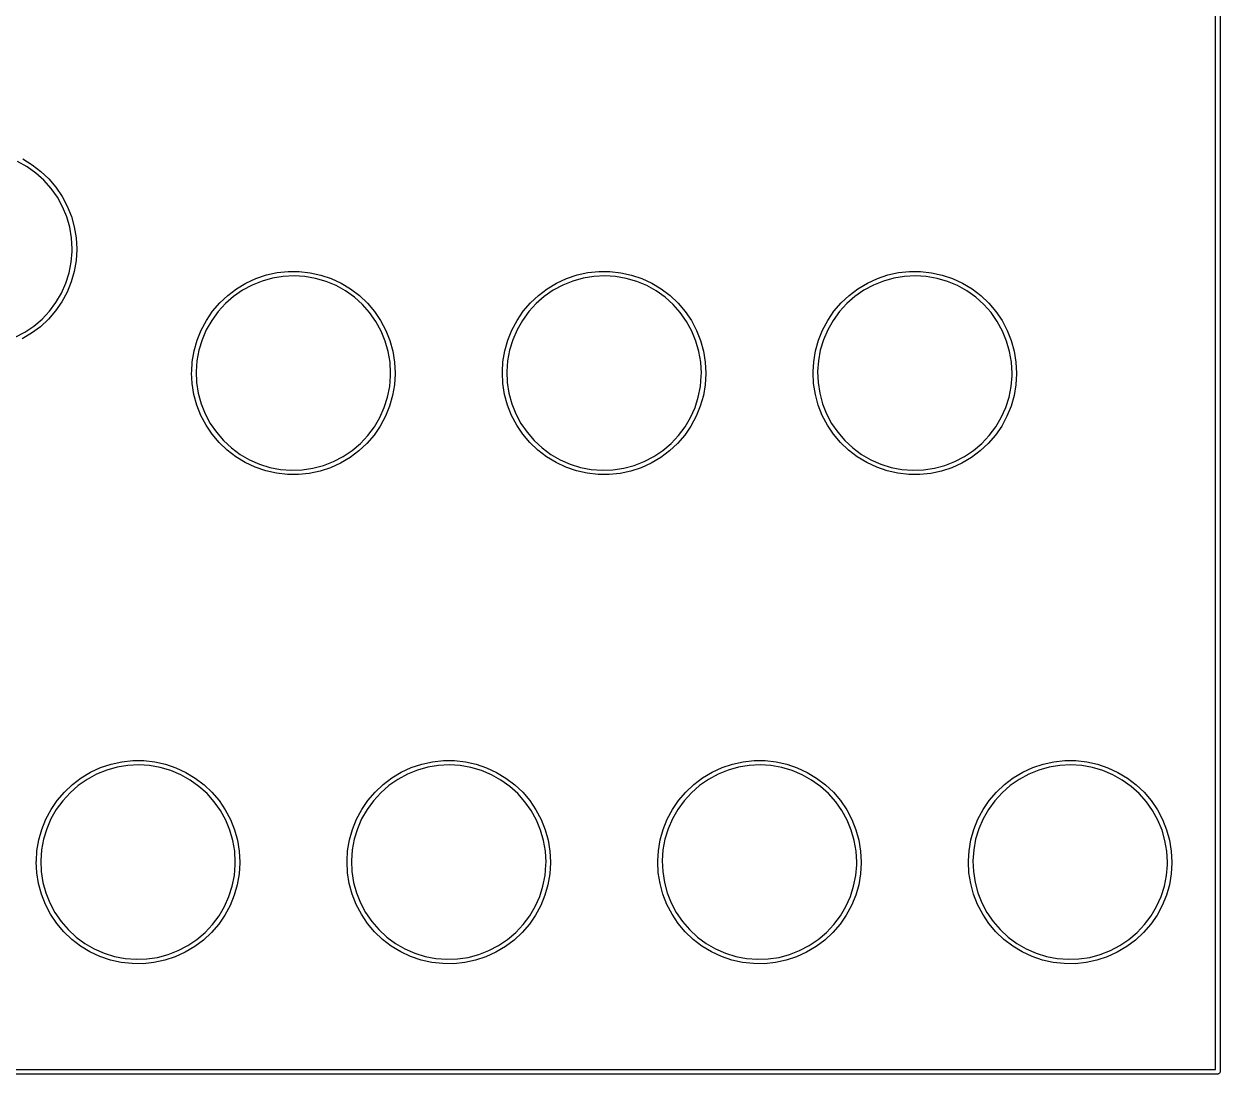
# Model space of a CAD drawing. Extents: x 0 to 80, y -100 to 0.
# Drawn here: x 41.58 to 80.08, y -100.08 to -66.26 of the extents above; entities that cross this region are included whole.
import ezdxf

# ---------------------------------------------------------------- set-up
doc = ezdxf.new("R2010")
doc.units = 0
doc.layers.add('BLACK', color=7, linetype='CONTINUOUS')

msp = doc.modelspace()

# ---------------------------------------------------------------- linework, layer by layer
at = {"layer": 'BLACK', "linetype": 'CONTINUOUS'}
for p, q in [((80.075, 0), (80.075, -100)), ((79.925, -99.925), (79.925, -0.075)), ((41.6771, -70.8573), (41.3721, -70.6868)), ((41.5375, -70.6083), (41.8408, -70.7913)), ((41.8408, -70.7913), (42.1226, -71.006)), ((41.9612, -71.0607), (41.6771, -70.8573)), ((42.2209, -71.2945), (41.9612, -71.0607)), ((42.1226, -71.006), (42.3795, -71.2498)), ((42.4529, -71.5559), (42.2209, -71.2945)), ((42.3795, -71.2498), (42.6086, -71.5199)), ((42.6543, -71.8414), (42.4529, -71.5559)), ((42.6086, -71.5199), (42.8072, -71.8132)), ((42.8227, -72.1476), (42.6543, -71.8414)), ((42.8072, -71.8132), (42.973, -72.1263)), ((42.9558, -72.4707), (42.8227, -72.1476)), ((42.973, -72.1263), (43.1039, -72.4554)), ((43.0521, -72.8066), (42.9558, -72.4707)), ((43.1039, -72.4554), (43.1986, -72.7967)), ((43.1104, -73.1511), (43.0521, -72.8066)), ((43.1986, -72.7967), (43.2558, -73.1463)), ((43.2558, -73.1463), (43.275, -73.5)), ((43.1299, -73.5), (43.1104, -73.1511)), ((43.1287, -73.5874), (43.1299, -73.5)), ((43.2749, -73.5229), (43.2533, -73.8764)), ((43.275, -73.5), (43.2749, -73.5229)), ((43.0995, -73.9356), (43.1287, -73.5874)), ((43.2533, -73.8764), (43.1936, -74.2256)), ((42.9259, -74.6115), (43.0316, -74.2784)), ((43.0316, -74.2784), (43.0995, -73.9356)), ((43.1936, -74.2256), (43.0966, -74.5662)), ((49.3803, -74.3426), (49.7264, -74.2671)), ((49.7264, -74.2671), (50.0786, -74.2295)), ((50.0786, -74.2295), (50.4328, -74.2301)), ((50.4328, -74.2301), (50.7849, -74.269)), ((50.7849, -74.269), (51.1307, -74.3456)), ((59.3803, -74.3426), (59.7264, -74.2671)), ((59.7264, -74.2671), (60.0786, -74.2295)), ((60.0786, -74.2295), (60.4328, -74.2301)), ((60.4328, -74.2301), (60.7849, -74.269)), ((60.7849, -74.269), (61.1307, -74.3456)), ((69.3803, -74.3426), (69.7264, -74.2671)), ((69.7264, -74.2671), (70.0786, -74.2295)), ((70.0786, -74.2295), (70.4328, -74.2301)), ((70.4328, -74.2301), (70.7849, -74.269)), ((70.7849, -74.269), (71.1307, -74.3456)), ((42.7838, -74.9307), (42.9259, -74.6115)), ((43.0966, -74.5662), (42.9633, -74.8944)), ((48.4186, -74.7849), (48.7226, -74.603)), ((48.9173, -74.668), (48.61, -74.8342)), ((48.7226, -74.603), (49.0444, -74.455)), ((49.2413, -74.5371), (48.9173, -74.668)), ((49.0444, -74.455), (49.3803, -74.3426)), ((49.5779, -74.4431), (49.2413, -74.5371)), ((49.9228, -74.3872), (49.5779, -74.4431)), ((50.2719, -74.3702), (49.9228, -74.3872)), ((50.6206, -74.3921), (50.2719, -74.3702)), ((50.9647, -74.4528), (50.6206, -74.3921)), ((51.2999, -74.5514), (50.9647, -74.4528)), ((51.1307, -74.3456), (51.4662, -74.4592)), ((51.6221, -74.6868), (51.2999, -74.5514)), ((51.4662, -74.4592), (51.7875, -74.6083)), ((51.9271, -74.8573), (51.6221, -74.6868)), ((51.7875, -74.6083), (52.0908, -74.7913)), ((58.4186, -74.7849), (58.7226, -74.603)), ((58.9173, -74.668), (58.61, -74.8342)), ((58.7226, -74.603), (59.0444, -74.455)), ((59.2413, -74.5371), (58.9173, -74.668)), ((59.0444, -74.455), (59.3803, -74.3426)), ((59.5779, -74.4431), (59.2413, -74.5371)), ((59.9228, -74.3872), (59.5779, -74.4431)), ((60.2719, -74.3702), (59.9228, -74.3872)), ((60.6206, -74.3921), (60.2719, -74.3702)), ((60.9647, -74.4528), (60.6206, -74.3921)), ((61.2999, -74.5514), (60.9647, -74.4528)), ((61.1307, -74.3456), (61.4662, -74.4592)), ((61.6221, -74.6868), (61.2999, -74.5514)), ((61.4662, -74.4592), (61.7875, -74.6083)), ((61.9271, -74.8573), (61.6221, -74.6868)), ((61.7875, -74.6083), (62.0908, -74.7913)), ((68.4186, -74.7849), (68.7226, -74.603)), ((68.9173, -74.668), (68.61, -74.8342)), ((68.7226, -74.603), (69.0444, -74.455)), ((69.2413, -74.5371), (68.9173, -74.668)), ((69.0444, -74.455), (69.3803, -74.3426)), ((69.5779, -74.4431), (69.2413, -74.5371)), ((69.9228, -74.3872), (69.5779, -74.4431)), ((70.2719, -74.3702), (69.9228, -74.3872)), ((70.6206, -74.3921), (70.2719, -74.3702)), ((70.9647, -74.4528), (70.6206, -74.3921)), ((71.2999, -74.5514), (70.9647, -74.4528)), ((71.1307, -74.3456), (71.4662, -74.4592)), ((71.6221, -74.6868), (71.2999, -74.5514)), ((71.4662, -74.4592), (71.7875, -74.6083)), ((71.9271, -74.8573), (71.6221, -74.6868)), ((71.7875, -74.6083), (72.0908, -74.7913)), ((42.607, -75.2321), (42.7838, -74.9307)), ((42.9633, -74.8944), (42.7954, -75.2063)), ((47.8783, -75.2415), (48.1361, -74.9986)), ((48.323, -75.0336), (48.0601, -75.2638)), ((48.1361, -74.9986), (48.4186, -74.7849)), ((48.61, -74.8342), (48.323, -75.0336)), ((52.2112, -75.0607), (51.9271, -74.8573)), ((52.0908, -74.7913), (52.3726, -75.006)), ((52.4709, -75.2945), (52.2112, -75.0607)), ((52.3726, -75.006), (52.6295, -75.2498)), ((57.8783, -75.2415), (58.1361, -74.9986)), ((58.323, -75.0336), (58.0601, -75.2638)), ((58.1361, -74.9986), (58.4186, -74.7849)), ((58.61, -74.8342), (58.323, -75.0336)), ((62.2112, -75.0607), (61.9271, -74.8573)), ((62.0908, -74.7913), (62.3726, -75.006)), ((62.4709, -75.2945), (62.2112, -75.0607)), ((62.3726, -75.006), (62.6295, -75.2498)), ((67.8783, -75.2415), (68.1361, -74.9986)), ((68.323, -75.0336), (68.0601, -75.2638)), ((68.1361, -74.9986), (68.4186, -74.7849)), ((68.61, -74.8342), (68.323, -75.0336)), ((72.2112, -75.0607), (71.9271, -74.8573)), ((72.0908, -74.7913), (72.3726, -75.006)), ((72.4709, -75.2945), (72.2112, -75.0607)), ((72.3726, -75.006), (72.6295, -75.2498)), ((42.3977, -75.5119), (42.607, -75.2321)), ((42.7954, -75.2063), (42.5947, -75.4982)), ((47.6483, -75.5108), (47.8783, -75.2415)), ((48.0601, -75.2638), (47.8245, -75.5218)), ((52.7029, -75.5559), (52.4709, -75.2945)), ((52.6295, -75.2498), (52.8586, -75.5199)), ((57.6483, -75.5108), (57.8783, -75.2415)), ((58.0601, -75.2638), (57.8245, -75.5218)), ((62.7029, -75.5559), (62.4709, -75.2945)), ((62.6295, -75.2498), (62.8586, -75.5199)), ((67.6483, -75.5108), (67.8783, -75.2415)), ((68.0601, -75.2638), (67.8245, -75.5218)), ((72.7029, -75.5559), (72.4709, -75.2945)), ((72.6295, -75.2498), (72.8586, -75.5199)), ((41.8923, -75.9931), (42.1585, -75.7666)), ((42.3638, -75.7668), (42.1051, -76.0088)), ((42.1585, -75.7666), (42.3977, -75.5119)), ((42.5947, -75.4982), (42.3638, -75.7668)), ((47.2818, -76.1159), (47.4487, -75.8035)), ((47.6191, -75.8045), (47.4465, -76.1083)), ((47.4487, -75.8035), (47.6483, -75.5108)), ((47.8245, -75.5218), (47.6191, -75.8045)), ((52.9043, -75.8414), (52.7029, -75.5559)), ((52.8586, -75.5199), (53.0572, -75.8132)), ((53.0727, -76.1476), (52.9043, -75.8414)), ((53.0572, -75.8132), (53.223, -76.1263)), ((57.2818, -76.1159), (57.4487, -75.8035)), ((57.6191, -75.8045), (57.4465, -76.1083)), ((57.4487, -75.8035), (57.6483, -75.5108)), ((57.8245, -75.5218), (57.6191, -75.8045)), ((62.9043, -75.8414), (62.7029, -75.5559)), ((62.8586, -75.5199), (63.0572, -75.8132)), ((63.0727, -76.1476), (62.9043, -75.8414)), ((63.0572, -75.8132), (63.223, -76.1263)), ((67.2818, -76.1159), (67.4487, -75.8035)), ((67.6191, -75.8045), (67.4465, -76.1083)), ((67.4487, -75.8035), (67.6483, -75.5108)), ((67.8245, -75.5218), (67.6191, -75.8045)), ((72.9043, -75.8414), (72.7029, -75.5559)), ((72.8586, -75.5199), (73.0572, -75.8132)), ((73.0727, -76.1476), (72.9043, -75.8414)), ((73.0572, -75.8132), (73.223, -76.1263)), ((41.293, -76.3504), (41.6027, -76.1885)), ((41.8219, -76.2215), (41.5173, -76.4023)), ((41.6027, -76.1885), (41.8923, -75.9931)), ((42.1051, -76.0088), (41.8219, -76.2215)), ((47.1497, -76.4446), (47.2818, -76.1159)), ((47.4465, -76.1083), (47.3088, -76.4295)), ((53.2058, -76.4707), (53.0727, -76.1476)), ((53.223, -76.1263), (53.3539, -76.4554)), ((57.1497, -76.4446), (57.2818, -76.1159)), ((57.4465, -76.1083), (57.3088, -76.4295)), ((63.2058, -76.4707), (63.0727, -76.1476)), ((63.223, -76.1263), (63.3539, -76.4554)), ((67.1497, -76.4446), (67.2818, -76.1159)), ((67.4465, -76.1083), (67.3088, -76.4295)), ((73.2058, -76.4707), (73.0727, -76.1476)), ((73.223, -76.1263), (73.3539, -76.4554)), ((47.0539, -76.7856), (47.1497, -76.4446)), ((47.3088, -76.4295), (47.2078, -76.764)), ((53.3021, -76.8066), (53.2058, -76.4707)), ((53.3539, -76.4554), (53.4486, -76.7967)), ((57.0539, -76.7856), (57.1497, -76.4446)), ((57.3088, -76.4295), (57.2078, -76.764)), ((63.3021, -76.8066), (63.2058, -76.4707)), ((63.3539, -76.4554), (63.4486, -76.7967)), ((67.0539, -76.7856), (67.1497, -76.4446)), ((67.3088, -76.4295), (67.2078, -76.764)), ((73.3021, -76.8066), (73.2058, -76.4707)), ((73.3539, -76.4554), (73.4486, -76.7967)), ((46.9954, -77.1349), (47.0539, -76.7856)), ((47.2078, -76.764), (47.1448, -77.1077)), ((53.3604, -77.1511), (53.3021, -76.8066)), ((53.4486, -76.7967), (53.5058, -77.1463)), ((56.9954, -77.1349), (57.0539, -76.7856)), ((57.2078, -76.764), (57.1448, -77.1077)), ((63.3604, -77.1511), (63.3021, -76.8066)), ((63.4486, -76.7967), (63.5058, -77.1463)), ((66.9954, -77.1349), (67.0539, -76.7856)), ((67.2078, -76.764), (67.1448, -77.1077)), ((73.3604, -77.1511), (73.3021, -76.8066)), ((73.4486, -76.7967), (73.5058, -77.1463)), ((46.9769, -77.4563), (46.9954, -77.1349)), ((47.1448, -77.1077), (47.1204, -77.4563)), ((53.3799, -77.5), (53.3604, -77.1511)), ((53.5058, -77.1463), (53.525, -77.5)), ((56.9769, -77.4563), (56.9954, -77.1349)), ((57.1448, -77.1077), (57.1204, -77.4563)), ((63.3799, -77.5), (63.3604, -77.1511)), ((63.5058, -77.1463), (63.525, -77.5)), ((66.9769, -77.4563), (66.9954, -77.1349)), ((67.1448, -77.1077), (67.1204, -77.4563)), ((73.3799, -77.5), (73.3604, -77.1511)), ((73.5058, -77.1463), (73.525, -77.5)), ((46.975, -77.4886), (46.9769, -77.4563)), ((46.9929, -77.8423), (46.975, -77.4886)), ((47.1204, -77.4563), (47.135, -77.8054)), ((53.3495, -77.9356), (53.3787, -77.5874)), ((53.3787, -77.5874), (53.3799, -77.5)), ((53.5249, -77.5229), (53.5033, -77.8764)), ((53.525, -77.5), (53.5249, -77.5229)), ((56.975, -77.4886), (56.9769, -77.4563)), ((56.9929, -77.8423), (56.975, -77.4886)), ((57.1204, -77.4563), (57.135, -77.8054)), ((63.3495, -77.9356), (63.3787, -77.5874)), ((63.3787, -77.5874), (63.3799, -77.5)), ((63.5249, -77.5229), (63.5033, -77.8764)), ((63.525, -77.5), (63.5249, -77.5229)), ((66.975, -77.4886), (66.9769, -77.4563)), ((66.9929, -77.8423), (66.975, -77.4886)), ((67.1204, -77.4563), (67.135, -77.8054)), ((73.3495, -77.9356), (73.3787, -77.5874)), ((73.3787, -77.5874), (73.3799, -77.5)), ((73.5249, -77.5229), (73.5033, -77.8764)), ((73.525, -77.5), (73.5249, -77.5229)), ((47.049, -78.1921), (46.9929, -77.8423)), ((47.135, -77.8054), (47.1885, -78.1507)), ((47.1885, -78.1507), (47.2801, -78.488)), ((53.2816, -78.2784), (53.3495, -77.9356)), ((53.5033, -77.8764), (53.4436, -78.2256)), ((57.049, -78.1921), (56.9929, -77.8423)), ((57.135, -77.8054), (57.1885, -78.1507)), ((57.1885, -78.1507), (57.2801, -78.488)), ((63.2816, -78.2784), (63.3495, -77.9356)), ((63.5033, -77.8764), (63.4436, -78.2256)), ((67.049, -78.1921), (66.9929, -77.8423)), ((67.135, -77.8054), (67.1885, -78.1507)), ((67.1885, -78.1507), (67.2801, -78.488)), ((73.2816, -78.2784), (73.3495, -77.9356)), ((73.5033, -77.8764), (73.4436, -78.2256)), ((47.1424, -78.5338), (47.049, -78.1921)), ((47.2723, -78.8633), (47.1424, -78.5338)), ((47.2801, -78.488), (47.4087, -78.8129)), ((53.1759, -78.6115), (53.2816, -78.2784)), ((53.4436, -78.2256), (53.3466, -78.5662)), ((57.1424, -78.5338), (57.049, -78.1921)), ((57.2723, -78.8633), (57.1424, -78.5338)), ((57.2801, -78.488), (57.4087, -78.8129)), ((63.1759, -78.6115), (63.2816, -78.2784)), ((63.4436, -78.2256), (63.3466, -78.5662)), ((67.1424, -78.5338), (67.049, -78.1921)), ((67.2723, -78.8633), (67.1424, -78.5338)), ((67.2801, -78.488), (67.4087, -78.8129)), ((73.1759, -78.6115), (73.2816, -78.2784)), ((73.4436, -78.2256), (73.3466, -78.5662)), ((47.4369, -79.1769), (47.2723, -78.8633)), ((47.4087, -78.8129), (47.5728, -79.1214)), ((53.0338, -78.9307), (53.1759, -78.6115)), ((53.2133, -78.8944), (53.0454, -79.2063)), ((53.3466, -78.5662), (53.2133, -78.8944)), ((57.4369, -79.1769), (57.2723, -78.8633)), ((57.4087, -78.8129), (57.5728, -79.1214)), ((63.0338, -78.9307), (63.1759, -78.6115)), ((63.2133, -78.8944), (63.0454, -79.2063)), ((63.3466, -78.5662), (63.2133, -78.8944)), ((67.4369, -79.1769), (67.2723, -78.8633)), ((67.4087, -78.8129), (67.5728, -79.1214)), ((73.0338, -78.9307), (73.1759, -78.6115)), ((73.2133, -78.8944), (73.0454, -79.2063)), ((73.3466, -78.5662), (73.2133, -78.8944)), ((47.6345, -79.4709), (47.4369, -79.1769)), ((47.5728, -79.1214), (47.7702, -79.4097)), ((52.6477, -79.5119), (52.857, -79.2321)), ((53.0454, -79.2063), (52.8447, -79.4982)), ((52.857, -79.2321), (53.0338, -78.9307)), ((57.6345, -79.4709), (57.4369, -79.1769)), ((57.5728, -79.1214), (57.7702, -79.4097)), ((62.6477, -79.5119), (62.857, -79.2321)), ((63.0454, -79.2063), (62.8447, -79.4982)), ((62.857, -79.2321), (63.0338, -78.9307)), ((67.6345, -79.4709), (67.4369, -79.1769)), ((67.5728, -79.1214), (67.7702, -79.4097)), ((72.6477, -79.5119), (72.857, -79.2321)), ((73.0454, -79.2063), (72.8447, -79.4982)), ((72.857, -79.2321), (73.0338, -78.9307)), ((47.8626, -79.7419), (47.6345, -79.4709)), ((47.7702, -79.4097), (47.9985, -79.6742)), ((47.9985, -79.6742), (48.2549, -79.9116)), ((52.4085, -79.7666), (52.6477, -79.5119)), ((52.8447, -79.4982), (52.6138, -79.7668)), ((57.8626, -79.7419), (57.6345, -79.4709)), ((57.7702, -79.4097), (57.9985, -79.6742)), ((57.9985, -79.6742), (58.2549, -79.9116)), ((62.4085, -79.7666), (62.6477, -79.5119)), ((62.8447, -79.4982), (62.6138, -79.7668)), ((67.8626, -79.7419), (67.6345, -79.4709)), ((67.7702, -79.4097), (67.9985, -79.6742)), ((67.9985, -79.6742), (68.2549, -79.9116)), ((72.4085, -79.7666), (72.6477, -79.5119)), ((72.8447, -79.4982), (72.6138, -79.7668)), ((48.1187, -79.9866), (47.8626, -79.7419)), ((48.3997, -80.2022), (48.1187, -79.9866)), ((48.2549, -79.9116), (48.5362, -80.119)), ((51.8527, -80.1885), (52.1423, -79.9931)), ((52.3551, -80.0088), (52.0719, -80.2215)), ((52.1423, -79.9931), (52.4085, -79.7666)), ((52.6138, -79.7668), (52.3551, -80.0088)), ((58.1187, -79.9866), (57.8626, -79.7419)), ((58.3997, -80.2022), (58.1187, -79.9866)), ((58.2549, -79.9116), (58.5362, -80.119)), ((61.8527, -80.1885), (62.1423, -79.9931)), ((62.3551, -80.0088), (62.0719, -80.2215)), ((62.1423, -79.9931), (62.4085, -79.7666)), ((62.6138, -79.7668), (62.3551, -80.0088)), ((68.1187, -79.9866), (67.8626, -79.7419)), ((68.3997, -80.2022), (68.1187, -79.9866)), ((68.2549, -79.9116), (68.5362, -80.119)), ((71.8527, -80.1885), (72.1423, -79.9931)), ((72.3551, -80.0088), (72.0719, -80.2215)), ((72.1423, -79.9931), (72.4085, -79.7666)), ((72.6138, -79.7668), (72.3551, -80.0088)), ((48.7024, -80.3863), (48.3997, -80.2022)), ((48.5362, -80.119), (48.8388, -80.2937)), ((49.0232, -80.5365), (48.7024, -80.3863)), ((48.8388, -80.2937), (49.159, -80.4336)), ((49.159, -80.4336), (49.4928, -80.537)), ((51.2172, -80.4767), (51.543, -80.3504)), ((51.7673, -80.4023), (51.445, -80.5492)), ((51.543, -80.3504), (51.8527, -80.1885)), ((52.0719, -80.2215), (51.7673, -80.4023)), ((58.7024, -80.3863), (58.3997, -80.2022)), ((58.5362, -80.119), (58.8388, -80.2937)), ((59.0232, -80.5365), (58.7024, -80.3863)), ((58.8388, -80.2937), (59.159, -80.4336)), ((59.159, -80.4336), (59.4928, -80.537)), ((61.2172, -80.4767), (61.543, -80.3504)), ((61.7673, -80.4023), (61.445, -80.5492)), ((61.543, -80.3504), (61.8527, -80.1885)), ((62.0719, -80.2215), (61.7673, -80.4023)), ((68.7024, -80.3863), (68.3997, -80.2022)), ((68.5362, -80.119), (68.8388, -80.2937)), ((69.0232, -80.5365), (68.7024, -80.3863)), ((68.8388, -80.2937), (69.159, -80.4336)), ((69.159, -80.4336), (69.4928, -80.537)), ((71.2172, -80.4767), (71.543, -80.3504)), ((71.7673, -80.4023), (71.445, -80.5492)), ((71.543, -80.3504), (71.8527, -80.1885)), ((72.0719, -80.2215), (71.7673, -80.4023)), ((49.3583, -80.6513), (49.0232, -80.5365)), ((49.7038, -80.7291), (49.3583, -80.6513)), ((49.4928, -80.537), (49.836, -80.6024)), ((50.0558, -80.7692), (49.7038, -80.7291)), ((49.836, -80.6024), (50.1845, -80.6292)), ((50.41, -80.7711), (50.0558, -80.7692)), ((50.1845, -80.6292), (50.5337, -80.617)), ((50.7623, -80.7347), (50.41, -80.7711)), ((50.5337, -80.617), (50.8794, -80.566)), ((51.1087, -80.6604), (50.7623, -80.7347)), ((50.8794, -80.566), (51.2172, -80.4767)), ((51.445, -80.5492), (51.1087, -80.6604)), ((59.3583, -80.6513), (59.0232, -80.5365)), ((59.7038, -80.7291), (59.3583, -80.6513)), ((59.4928, -80.537), (59.836, -80.6024)), ((60.0558, -80.7692), (59.7038, -80.7291)), ((59.836, -80.6024), (60.1845, -80.6292)), ((60.41, -80.7711), (60.0558, -80.7692)), ((60.1845, -80.6292), (60.5337, -80.617)), ((60.7623, -80.7347), (60.41, -80.7711)), ((60.5337, -80.617), (60.8794, -80.566)), ((61.1087, -80.6604), (60.7623, -80.7347)), ((60.8794, -80.566), (61.2172, -80.4767)), ((61.445, -80.5492), (61.1087, -80.6604)), ((69.3583, -80.6513), (69.0232, -80.5365)), ((69.7038, -80.7291), (69.3583, -80.6513)), ((69.4928, -80.537), (69.836, -80.6024)), ((70.0558, -80.7692), (69.7038, -80.7291)), ((69.836, -80.6024), (70.1845, -80.6292)), ((70.41, -80.7711), (70.0558, -80.7692)), ((70.1845, -80.6292), (70.5337, -80.617)), ((70.7623, -80.7347), (70.41, -80.7711)), ((70.5337, -80.617), (70.8794, -80.566)), ((71.1087, -80.6604), (70.7623, -80.7347)), ((70.8794, -80.566), (71.2172, -80.4767)), ((71.445, -80.5492), (71.1087, -80.6604)), ((44.3803, -90.0926), (44.7264, -90.0171)), ((44.7264, -90.0171), (45.0786, -89.9795)), ((45.0786, -89.9795), (45.4328, -89.9801)), ((45.4328, -89.9801), (45.7849, -90.019)), ((45.7849, -90.019), (46.1307, -90.0956)), ((54.3803, -90.0926), (54.7264, -90.0171)), ((54.7264, -90.0171), (55.0786, -89.9795)), ((55.0786, -89.9795), (55.4328, -89.9801)), ((55.4328, -89.9801), (55.7849, -90.019)), ((55.7849, -90.019), (56.1307, -90.0956)), ((64.3803, -90.0926), (64.7264, -90.0171)), ((64.7264, -90.0171), (65.0786, -89.9795)), ((65.0786, -89.9795), (65.4328, -89.9801)), ((65.4328, -89.9801), (65.7849, -90.019)), ((65.7849, -90.019), (66.1307, -90.0956)), ((74.3803, -90.0926), (74.7264, -90.0171)), ((74.7264, -90.0171), (75.0786, -89.9795)), ((75.0786, -89.9795), (75.4328, -89.9801)), ((75.4328, -89.9801), (75.7849, -90.019)), ((75.7849, -90.019), (76.1307, -90.0956)), ((43.4186, -90.5349), (43.7226, -90.353)), ((43.9173, -90.418), (43.61, -90.5842)), ((43.7226, -90.353), (44.0444, -90.205)), ((44.2413, -90.2871), (43.9173, -90.418)), ((44.0444, -90.205), (44.3803, -90.0926)), ((44.5779, -90.1931), (44.2413, -90.2871)), ((44.9228, -90.1372), (44.5779, -90.1931)), ((45.2719, -90.1202), (44.9228, -90.1372)), ((45.6206, -90.1421), (45.2719, -90.1202)), ((45.9647, -90.2028), (45.6206, -90.1421)), ((46.2999, -90.3014), (45.9647, -90.2028)), ((46.1307, -90.0956), (46.4662, -90.2092)), ((46.6221, -90.4368), (46.2999, -90.3014)), ((46.4662, -90.2092), (46.7875, -90.3583)), ((46.9271, -90.6073), (46.6221, -90.4368)), ((46.7875, -90.3583), (47.0908, -90.5413)), ((53.4186, -90.5349), (53.7226, -90.353)), ((53.9173, -90.418), (53.61, -90.5842)), ((53.7226, -90.353), (54.0444, -90.205)), ((54.2413, -90.2871), (53.9173, -90.418)), ((54.0444, -90.205), (54.3803, -90.0926)), ((54.5779, -90.1931), (54.2413, -90.2871)), ((54.9228, -90.1372), (54.5779, -90.1931)), ((55.2719, -90.1202), (54.9228, -90.1372)), ((55.6206, -90.1421), (55.2719, -90.1202)), ((55.9647, -90.2028), (55.6206, -90.1421)), ((56.2999, -90.3014), (55.9647, -90.2028)), ((56.1307, -90.0956), (56.4662, -90.2092)), ((56.6221, -90.4368), (56.2999, -90.3014)), ((56.4662, -90.2092), (56.7875, -90.3583)), ((56.9271, -90.6073), (56.6221, -90.4368)), ((56.7875, -90.3583), (57.0908, -90.5413)), ((63.4186, -90.5349), (63.7226, -90.353)), ((63.9173, -90.418), (63.61, -90.5842)), ((63.7226, -90.353), (64.0444, -90.205)), ((64.2413, -90.2871), (63.9173, -90.418)), ((64.0444, -90.205), (64.3803, -90.0926)), ((64.5779, -90.1931), (64.2413, -90.2871)), ((64.9228, -90.1372), (64.5779, -90.1931)), ((65.2719, -90.1202), (64.9228, -90.1372)), ((65.6206, -90.1421), (65.2719, -90.1202)), ((65.9647, -90.2028), (65.6206, -90.1421)), ((66.2999, -90.3014), (65.9647, -90.2028)), ((66.1307, -90.0956), (66.4662, -90.2092)), ((66.6221, -90.4368), (66.2999, -90.3014)), ((66.4662, -90.2092), (66.7875, -90.3583)), ((66.9271, -90.6073), (66.6221, -90.4368)), ((66.7875, -90.3583), (67.0908, -90.5413)), ((73.4186, -90.5349), (73.7226, -90.353)), ((73.9173, -90.418), (73.61, -90.5842)), ((73.7226, -90.353), (74.0444, -90.205)), ((74.2413, -90.2871), (73.9173, -90.418)), ((74.0444, -90.205), (74.3803, -90.0926)), ((74.5779, -90.1931), (74.2413, -90.2871)), ((74.9228, -90.1372), (74.5779, -90.1931)), ((75.2719, -90.1202), (74.9228, -90.1372)), ((75.6206, -90.1421), (75.2719, -90.1202)), ((75.9647, -90.2028), (75.6206, -90.1421)), ((76.2999, -90.3014), (75.9647, -90.2028)), ((76.1307, -90.0956), (76.4662, -90.2092)), ((76.6221, -90.4368), (76.2999, -90.3014)), ((76.4662, -90.2092), (76.7875, -90.3583)), ((76.9271, -90.6073), (76.6221, -90.4368)), ((76.7875, -90.3583), (77.0908, -90.5413)), ((42.8783, -90.9915), (43.1361, -90.7486)), ((43.323, -90.7836), (43.0601, -91.0138)), ((43.1361, -90.7486), (43.4186, -90.5349)), ((43.61, -90.5842), (43.323, -90.7836)), ((47.2112, -90.8107), (46.9271, -90.6073)), ((47.0908, -90.5413), (47.3726, -90.756)), ((47.4709, -91.0445), (47.2112, -90.8107)), ((47.3726, -90.756), (47.6295, -90.9998)), ((52.8783, -90.9915), (53.1361, -90.7486)), ((53.323, -90.7836), (53.0601, -91.0138)), ((53.1361, -90.7486), (53.4186, -90.5349)), ((53.61, -90.5842), (53.323, -90.7836)), ((57.2112, -90.8107), (56.9271, -90.6073)), ((57.0908, -90.5413), (57.3726, -90.756)), ((57.4709, -91.0445), (57.2112, -90.8107)), ((57.3726, -90.756), (57.6295, -90.9998)), ((62.8783, -90.9915), (63.1361, -90.7486)), ((63.323, -90.7836), (63.0601, -91.0138)), ((63.1361, -90.7486), (63.4186, -90.5349)), ((63.61, -90.5842), (63.323, -90.7836)), ((67.2112, -90.8107), (66.9271, -90.6073)), ((67.0908, -90.5413), (67.3726, -90.756)), ((67.4709, -91.0445), (67.2112, -90.8107)), ((67.3726, -90.756), (67.6295, -90.9998)), ((72.8783, -90.9915), (73.1361, -90.7486)), ((73.323, -90.7836), (73.0601, -91.0138)), ((73.1361, -90.7486), (73.4186, -90.5349)), ((73.61, -90.5842), (73.323, -90.7836)), ((77.2112, -90.8107), (76.9271, -90.6073)), ((77.0908, -90.5413), (77.3726, -90.756)), ((77.4709, -91.0445), (77.2112, -90.8107)), ((77.3726, -90.756), (77.6295, -90.9998)), ((42.6483, -91.2608), (42.8783, -90.9915)), ((43.0601, -91.0138), (42.8245, -91.2718)), ((47.7029, -91.3059), (47.4709, -91.0445)), ((47.6295, -90.9998), (47.8586, -91.2699)), ((52.6483, -91.2608), (52.8783, -90.9915)), ((53.0601, -91.0138), (52.8245, -91.2718)), ((57.7029, -91.3059), (57.4709, -91.0445)), ((57.6295, -90.9998), (57.8586, -91.2699)), ((62.6483, -91.2608), (62.8783, -90.9915)), ((63.0601, -91.0138), (62.8245, -91.2718)), ((67.7029, -91.3059), (67.4709, -91.0445)), ((67.6295, -90.9998), (67.8586, -91.2699)), ((72.6483, -91.2608), (72.8783, -90.9915)), ((73.0601, -91.0138), (72.8245, -91.2718)), ((77.7029, -91.3059), (77.4709, -91.0445)), ((77.6295, -90.9998), (77.8586, -91.2699)), ((42.2818, -91.8659), (42.4487, -91.5535)), ((42.6191, -91.5545), (42.4465, -91.8583)), ((42.4487, -91.5535), (42.6483, -91.2608)), ((42.8245, -91.2718), (42.6191, -91.5545)), ((47.9043, -91.5914), (47.7029, -91.3059)), ((47.8586, -91.2699), (48.0572, -91.5632)), ((48.0727, -91.8976), (47.9043, -91.5914)), ((48.0572, -91.5632), (48.223, -91.8763)), ((52.2818, -91.8659), (52.4487, -91.5535)), ((52.6191, -91.5545), (52.4465, -91.8583)), ((52.4487, -91.5535), (52.6483, -91.2608)), ((52.8245, -91.2718), (52.6191, -91.5545)), ((57.9043, -91.5914), (57.7029, -91.3059)), ((57.8586, -91.2699), (58.0572, -91.5632)), ((58.0727, -91.8976), (57.9043, -91.5914)), ((58.0572, -91.5632), (58.223, -91.8763)), ((62.2818, -91.8659), (62.4487, -91.5535)), ((62.6191, -91.5545), (62.4465, -91.8583)), ((62.4487, -91.5535), (62.6483, -91.2608)), ((62.8245, -91.2718), (62.6191, -91.5545)), ((67.9043, -91.5914), (67.7029, -91.3059)), ((67.8586, -91.2699), (68.0572, -91.5632)), ((68.0727, -91.8976), (67.9043, -91.5914)), ((68.0572, -91.5632), (68.223, -91.8763)), ((72.2818, -91.8659), (72.4487, -91.5535)), ((72.6191, -91.5545), (72.4465, -91.8583)), ((72.4487, -91.5535), (72.6483, -91.2608)), ((72.8245, -91.2718), (72.6191, -91.5545)), ((77.9043, -91.5914), (77.7029, -91.3059)), ((77.8586, -91.2699), (78.0572, -91.5632)), ((78.0727, -91.8976), (77.9043, -91.5914)), ((78.0572, -91.5632), (78.223, -91.8763)), ((42.1497, -92.1946), (42.2818, -91.8659)), ((42.4465, -91.8583), (42.3088, -92.1795)), ((48.2058, -92.2207), (48.0727, -91.8976)), ((48.223, -91.8763), (48.3539, -92.2054)), ((52.1497, -92.1946), (52.2818, -91.8659)), ((52.4465, -91.8583), (52.3088, -92.1795)), ((58.2058, -92.2207), (58.0727, -91.8976)), ((58.223, -91.8763), (58.3539, -92.2054)), ((62.1497, -92.1946), (62.2818, -91.8659)), ((62.4465, -91.8583), (62.3088, -92.1795)), ((68.2058, -92.2207), (68.0727, -91.8976)), ((68.223, -91.8763), (68.3539, -92.2054)), ((72.1497, -92.1946), (72.2818, -91.8659)), ((72.4465, -91.8583), (72.3088, -92.1795)), ((78.2058, -92.2207), (78.0727, -91.8976)), ((78.223, -91.8763), (78.3539, -92.2054)), ((42.0539, -92.5356), (42.1497, -92.1946)), ((42.3088, -92.1795), (42.2078, -92.514)), ((48.3021, -92.5566), (48.2058, -92.2207)), ((48.3539, -92.2054), (48.4486, -92.5467)), ((52.0539, -92.5356), (52.1497, -92.1946)), ((52.3088, -92.1795), (52.2078, -92.514)), ((58.3021, -92.5566), (58.2058, -92.2207)), ((58.3539, -92.2054), (58.4486, -92.5467)), ((62.0539, -92.5356), (62.1497, -92.1946)), ((62.3088, -92.1795), (62.2078, -92.514)), ((68.3021, -92.5566), (68.2058, -92.2207)), ((68.3539, -92.2054), (68.4486, -92.5467)), ((72.0539, -92.5356), (72.1497, -92.1946)), ((72.3088, -92.1795), (72.2078, -92.514)), ((78.3021, -92.5566), (78.2058, -92.2207)), ((78.3539, -92.2054), (78.4486, -92.5467)), ((41.9954, -92.8849), (42.0539, -92.5356)), ((42.2078, -92.514), (42.1448, -92.8577)), ((48.3604, -92.9011), (48.3021, -92.5566)), ((48.4486, -92.5467), (48.5058, -92.8963)), ((51.9954, -92.8849), (52.0539, -92.5356)), ((52.2078, -92.514), (52.1448, -92.8577)), ((58.3604, -92.9011), (58.3021, -92.5566)), ((58.4486, -92.5467), (58.5058, -92.8963)), ((61.9954, -92.8849), (62.0539, -92.5356)), ((62.2078, -92.514), (62.1448, -92.8577)), ((68.3604, -92.9011), (68.3021, -92.5566)), ((68.4486, -92.5467), (68.5058, -92.8963)), ((71.9954, -92.8849), (72.0539, -92.5356)), ((72.2078, -92.514), (72.1448, -92.8577)), ((78.3604, -92.9011), (78.3021, -92.5566)), ((78.4486, -92.5467), (78.5058, -92.8963)), ((41.9769, -93.2063), (41.9954, -92.8849)), ((42.1448, -92.8577), (42.1204, -93.2063)), ((48.3799, -93.25), (48.3604, -92.9011)), ((48.5058, -92.8963), (48.525, -93.25)), ((51.9769, -93.2063), (51.9954, -92.8849)), ((52.1448, -92.8577), (52.1204, -93.2063)), ((58.3799, -93.25), (58.3604, -92.9011)), ((58.5058, -92.8963), (58.525, -93.25)), ((61.9769, -93.2063), (61.9954, -92.8849)), ((62.1448, -92.8577), (62.1204, -93.2063)), ((68.3799, -93.25), (68.3604, -92.9011)), ((68.5058, -92.8963), (68.525, -93.25)), ((71.9769, -93.2063), (71.9954, -92.8849)), ((72.1448, -92.8577), (72.1204, -93.2063)), ((78.3799, -93.25), (78.3604, -92.9011)), ((78.5058, -92.8963), (78.525, -93.25)), ((41.975, -93.2386), (41.9769, -93.2063)), ((41.9929, -93.5923), (41.975, -93.2386)), ((42.1204, -93.2063), (42.135, -93.5554)), ((48.3495, -93.6856), (48.3787, -93.3374)), ((48.3787, -93.3374), (48.3799, -93.25)), ((48.5249, -93.2729), (48.5033, -93.6264)), ((48.525, -93.25), (48.5249, -93.2729)), ((51.975, -93.2386), (51.9769, -93.2063)), ((51.9929, -93.5923), (51.975, -93.2386)), ((52.1204, -93.2063), (52.135, -93.5554)), ((58.3495, -93.6856), (58.3787, -93.3374)), ((58.3787, -93.3374), (58.3799, -93.25)), ((58.5249, -93.2729), (58.5033, -93.6264)), ((58.525, -93.25), (58.5249, -93.2729)), ((61.975, -93.2386), (61.9769, -93.2063)), ((61.9929, -93.5923), (61.975, -93.2386)), ((62.1204, -93.2063), (62.135, -93.5554)), ((68.3495, -93.6856), (68.3787, -93.3374)), ((68.3787, -93.3374), (68.3799, -93.25)), ((68.5249, -93.2729), (68.5033, -93.6264)), ((68.525, -93.25), (68.5249, -93.2729)), ((71.975, -93.2386), (71.9769, -93.2063)), ((71.9929, -93.5923), (71.975, -93.2386)), ((72.1204, -93.2063), (72.135, -93.5554)), ((78.3495, -93.6856), (78.3787, -93.3374)), ((78.3787, -93.3374), (78.3799, -93.25)), ((78.5249, -93.2729), (78.5033, -93.6264)), ((78.525, -93.25), (78.5249, -93.2729)), ((42.049, -93.9421), (41.9929, -93.5923)), ((42.135, -93.5554), (42.1885, -93.9007)), ((42.1885, -93.9007), (42.2801, -94.238)), ((48.2816, -94.0284), (48.3495, -93.6856)), ((48.5033, -93.6264), (48.4436, -93.9756)), ((52.049, -93.9421), (51.9929, -93.5923)), ((52.135, -93.5554), (52.1885, -93.9007)), ((52.1885, -93.9007), (52.2801, -94.238)), ((58.2816, -94.0284), (58.3495, -93.6856)), ((58.5033, -93.6264), (58.4436, -93.9756)), ((62.049, -93.9421), (61.9929, -93.5923)), ((62.135, -93.5554), (62.1885, -93.9007)), ((62.1885, -93.9007), (62.2801, -94.238)), ((68.2816, -94.0284), (68.3495, -93.6856)), ((68.5033, -93.6264), (68.4436, -93.9756)), ((72.049, -93.9421), (71.9929, -93.5923)), ((72.135, -93.5554), (72.1885, -93.9007)), ((72.1885, -93.9007), (72.2801, -94.238)), ((78.2816, -94.0284), (78.3495, -93.6856)), ((78.5033, -93.6264), (78.4436, -93.9756)), ((42.1424, -94.2838), (42.049, -93.9421)), ((42.2723, -94.6133), (42.1424, -94.2838)), ((42.2801, -94.238), (42.4087, -94.5629)), ((48.1759, -94.3615), (48.2816, -94.0284)), ((48.3466, -94.3162), (48.2133, -94.6444)), ((48.4436, -93.9756), (48.3466, -94.3162)), ((52.1424, -94.2838), (52.049, -93.9421)), ((52.2723, -94.6133), (52.1424, -94.2838)), ((52.2801, -94.238), (52.4087, -94.5629)), ((58.1759, -94.3615), (58.2816, -94.0284)), ((58.3466, -94.3162), (58.2133, -94.6444)), ((58.4436, -93.9756), (58.3466, -94.3162)), ((62.1424, -94.2838), (62.049, -93.9421)), ((62.2723, -94.6133), (62.1424, -94.2838)), ((62.2801, -94.238), (62.4087, -94.5629)), ((68.1759, -94.3615), (68.2816, -94.0284)), ((68.3466, -94.3162), (68.2133, -94.6444)), ((68.4436, -93.9756), (68.3466, -94.3162)), ((72.1424, -94.2838), (72.049, -93.9421)), ((72.2723, -94.6133), (72.1424, -94.2838)), ((72.2801, -94.238), (72.4087, -94.5629)), ((78.1759, -94.3615), (78.2816, -94.0284)), ((78.3466, -94.3162), (78.2133, -94.6444)), ((78.4436, -93.9756), (78.3466, -94.3162)), ((42.4369, -94.9269), (42.2723, -94.6133)), ((42.4087, -94.5629), (42.5728, -94.8714)), ((47.857, -94.9821), (48.0338, -94.6807)), ((48.0338, -94.6807), (48.1759, -94.3615)), ((48.2133, -94.6444), (48.0454, -94.9563)), ((52.4369, -94.9269), (52.2723, -94.6133)), ((52.4087, -94.5629), (52.5728, -94.8714)), ((57.857, -94.9821), (58.0338, -94.6807)), ((58.0338, -94.6807), (58.1759, -94.3615)), ((58.2133, -94.6444), (58.0454, -94.9563)), ((62.4369, -94.9269), (62.2723, -94.6133)), ((62.4087, -94.5629), (62.5728, -94.8714)), ((67.857, -94.9821), (68.0338, -94.6807)), ((68.0338, -94.6807), (68.1759, -94.3615)), ((68.2133, -94.6444), (68.0454, -94.9563)), ((72.4369, -94.9269), (72.2723, -94.6133)), ((72.4087, -94.5629), (72.5728, -94.8714)), ((77.857, -94.9821), (78.0338, -94.6807)), ((78.0338, -94.6807), (78.1759, -94.3615)), ((78.2133, -94.6444), (78.0454, -94.9563)), ((42.6345, -95.2209), (42.4369, -94.9269)), ((42.5728, -94.8714), (42.7702, -95.1597)), ((47.6477, -95.2619), (47.857, -94.9821)), ((48.0454, -94.9563), (47.8447, -95.2482)), ((52.6345, -95.2209), (52.4369, -94.9269)), ((52.5728, -94.8714), (52.7702, -95.1597)), ((57.6477, -95.2619), (57.857, -94.9821)), ((58.0454, -94.9563), (57.8447, -95.2482)), ((62.6345, -95.2209), (62.4369, -94.9269)), ((62.5728, -94.8714), (62.7702, -95.1597)), ((67.6477, -95.2619), (67.857, -94.9821)), ((68.0454, -94.9563), (67.8447, -95.2482)), ((72.6345, -95.2209), (72.4369, -94.9269)), ((72.5728, -94.8714), (72.7702, -95.1597)), ((77.6477, -95.2619), (77.857, -94.9821)), ((78.0454, -94.9563), (77.8447, -95.2482)), ((42.8626, -95.4919), (42.6345, -95.2209)), ((42.7702, -95.1597), (42.9985, -95.4242)), ((42.9985, -95.4242), (43.2549, -95.6616)), ((47.4085, -95.5166), (47.6477, -95.2619)), ((47.8447, -95.2482), (47.6138, -95.5168)), ((52.8626, -95.4919), (52.6345, -95.2209)), ((52.7702, -95.1597), (52.9985, -95.4242)), ((52.9985, -95.4242), (53.2549, -95.6616)), ((57.4085, -95.5166), (57.6477, -95.2619)), ((57.8447, -95.2482), (57.6138, -95.5168)), ((62.8626, -95.4919), (62.6345, -95.2209)), ((62.7702, -95.1597), (62.9985, -95.4242)), ((62.9985, -95.4242), (63.2549, -95.6616)), ((67.4085, -95.5166), (67.6477, -95.2619)), ((67.8447, -95.2482), (67.6138, -95.5168)), ((72.8626, -95.4919), (72.6345, -95.2209)), ((72.7702, -95.1597), (72.9985, -95.4242)), ((72.9985, -95.4242), (73.2549, -95.6616)), ((77.4085, -95.5166), (77.6477, -95.2619)), ((77.8447, -95.2482), (77.6138, -95.5168)), ((43.1187, -95.7366), (42.8626, -95.4919)), ((43.3997, -95.9522), (43.1187, -95.7366)), ((43.2549, -95.6616), (43.5362, -95.869)), ((46.8527, -95.9385), (47.1423, -95.7431)), ((47.3551, -95.7588), (47.0719, -95.9715)), ((47.1423, -95.7431), (47.4085, -95.5166)), ((47.6138, -95.5168), (47.3551, -95.7588)), ((53.1187, -95.7366), (52.8626, -95.4919)), ((53.3997, -95.9522), (53.1187, -95.7366)), ((53.2549, -95.6616), (53.5362, -95.869)), ((56.8527, -95.9385), (57.1423, -95.7431)), ((57.3551, -95.7588), (57.0719, -95.9715)), ((57.1423, -95.7431), (57.4085, -95.5166)), ((57.6138, -95.5168), (57.3551, -95.7588)), ((63.1187, -95.7366), (62.8626, -95.4919)), ((63.3997, -95.9522), (63.1187, -95.7366)), ((63.2549, -95.6616), (63.5362, -95.869)), ((66.8527, -95.9385), (67.1423, -95.7431)), ((67.3551, -95.7588), (67.0719, -95.9715)), ((67.1423, -95.7431), (67.4085, -95.5166)), ((67.6138, -95.5168), (67.3551, -95.7588)), ((73.1187, -95.7366), (72.8626, -95.4919)), ((73.3997, -95.9522), (73.1187, -95.7366)), ((73.2549, -95.6616), (73.5362, -95.869)), ((76.8527, -95.9385), (77.1423, -95.7431)), ((77.3551, -95.7588), (77.0719, -95.9715)), ((77.1423, -95.7431), (77.4085, -95.5166)), ((77.6138, -95.5168), (77.3551, -95.7588)), ((43.7024, -96.1363), (43.3997, -95.9522)), ((43.5362, -95.869), (43.8388, -96.0437)), ((44.0232, -96.2865), (43.7024, -96.1363)), ((43.8388, -96.0437), (44.159, -96.1836)), ((44.159, -96.1836), (44.4928, -96.287)), ((45.8794, -96.316), (46.2172, -96.2267)), ((46.2172, -96.2267), (46.543, -96.1004)), ((46.7673, -96.1523), (46.445, -96.2992)), ((46.543, -96.1004), (46.8527, -95.9385)), ((47.0719, -95.9715), (46.7673, -96.1523)), ((53.7024, -96.1363), (53.3997, -95.9522)), ((53.5362, -95.869), (53.8388, -96.0437)), ((54.0232, -96.2865), (53.7024, -96.1363)), ((53.8388, -96.0437), (54.159, -96.1836)), ((54.159, -96.1836), (54.4928, -96.287)), ((55.8794, -96.316), (56.2172, -96.2267)), ((56.2172, -96.2267), (56.543, -96.1004)), ((56.7673, -96.1523), (56.445, -96.2992)), ((56.543, -96.1004), (56.8527, -95.9385)), ((57.0719, -95.9715), (56.7673, -96.1523)), ((63.7024, -96.1363), (63.3997, -95.9522)), ((63.5362, -95.869), (63.8388, -96.0437)), ((64.0232, -96.2865), (63.7024, -96.1363)), ((63.8388, -96.0437), (64.159, -96.1836)), ((64.159, -96.1836), (64.4928, -96.287)), ((65.8794, -96.316), (66.2172, -96.2267)), ((66.2172, -96.2267), (66.543, -96.1004)), ((66.7673, -96.1523), (66.445, -96.2992)), ((66.543, -96.1004), (66.8527, -95.9385)), ((67.0719, -95.9715), (66.7673, -96.1523)), ((73.7024, -96.1363), (73.3997, -95.9522)), ((73.5362, -95.869), (73.8388, -96.0437)), ((74.0232, -96.2865), (73.7024, -96.1363)), ((73.8388, -96.0437), (74.159, -96.1836)), ((74.159, -96.1836), (74.4928, -96.287)), ((75.8794, -96.316), (76.2172, -96.2267)), ((76.2172, -96.2267), (76.543, -96.1004)), ((76.7673, -96.1523), (76.445, -96.2992)), ((76.543, -96.1004), (76.8527, -95.9385)), ((77.0719, -95.9715), (76.7673, -96.1523)), ((44.3583, -96.4013), (44.0232, -96.2865)), ((44.7038, -96.4791), (44.3583, -96.4013)), ((44.4928, -96.287), (44.836, -96.3524)), ((45.0558, -96.5192), (44.7038, -96.4791)), ((44.836, -96.3524), (45.1845, -96.3792)), ((45.41, -96.5211), (45.0558, -96.5192)), ((45.1845, -96.3792), (45.5337, -96.367)), ((45.7623, -96.4847), (45.41, -96.5211)), ((45.5337, -96.367), (45.8794, -96.316)), ((46.1087, -96.4104), (45.7623, -96.4847)), ((46.445, -96.2992), (46.1087, -96.4104)), ((54.3583, -96.4013), (54.0232, -96.2865)), ((54.7038, -96.4791), (54.3583, -96.4013)), ((54.4928, -96.287), (54.836, -96.3524)), ((55.0558, -96.5192), (54.7038, -96.4791)), ((54.836, -96.3524), (55.1845, -96.3792)), ((55.41, -96.5211), (55.0558, -96.5192)), ((55.1845, -96.3792), (55.5337, -96.367)), ((55.7623, -96.4847), (55.41, -96.5211)), ((55.5337, -96.367), (55.8794, -96.316)), ((56.1087, -96.4104), (55.7623, -96.4847)), ((56.445, -96.2992), (56.1087, -96.4104)), ((64.3583, -96.4013), (64.0232, -96.2865)), ((64.7038, -96.4791), (64.3583, -96.4013)), ((64.4928, -96.287), (64.836, -96.3524)), ((65.0558, -96.5192), (64.7038, -96.4791)), ((64.836, -96.3524), (65.1845, -96.3792)), ((65.41, -96.5211), (65.0558, -96.5192)), ((65.1845, -96.3792), (65.5337, -96.367)), ((65.7623, -96.4847), (65.41, -96.5211)), ((65.5337, -96.367), (65.8794, -96.316)), ((66.1087, -96.4104), (65.7623, -96.4847)), ((66.445, -96.2992), (66.1087, -96.4104)), ((74.3583, -96.4013), (74.0232, -96.2865)), ((74.7038, -96.4791), (74.3583, -96.4013)), ((74.4928, -96.287), (74.836, -96.3524)), ((75.0558, -96.5192), (74.7038, -96.4791)), ((74.836, -96.3524), (75.1845, -96.3792)), ((75.41, -96.5211), (75.0558, -96.5192)), ((75.1845, -96.3792), (75.5337, -96.367)), ((75.7623, -96.4847), (75.41, -96.5211)), ((75.5337, -96.367), (75.8794, -96.316)), ((76.1087, -96.4104), (75.7623, -96.4847)), ((76.445, -96.2992), (76.1087, -96.4104)), ((80, -100.075), (0, -100.075)), ((0.075, -99.925), (79.925, -99.925)), ((80.0183, -100.068), (80, -100.075)), ((80.0375, -100.065), (80.0183, -100.068)), ((80.0418, -100.06), (80.0375, -100.065)), ((80.0482, -100.057), (80.0418, -100.06)), ((80.058, -100.041), (80.0482, -100.057)), ((80.0705, -100.026), (80.058, -100.041)), ((80.0722, -100.016), (80.0705, -100.026)), ((80.0739, -100.013), (80.0722, -100.016)), ((80.075, -100), (80.0733, -100.01)), ((80.0733, -100.01), (80.0739, -100.013))]:
    msp.add_line(p, q, dxfattribs=at)

doc.saveas('drawing.dxf')
